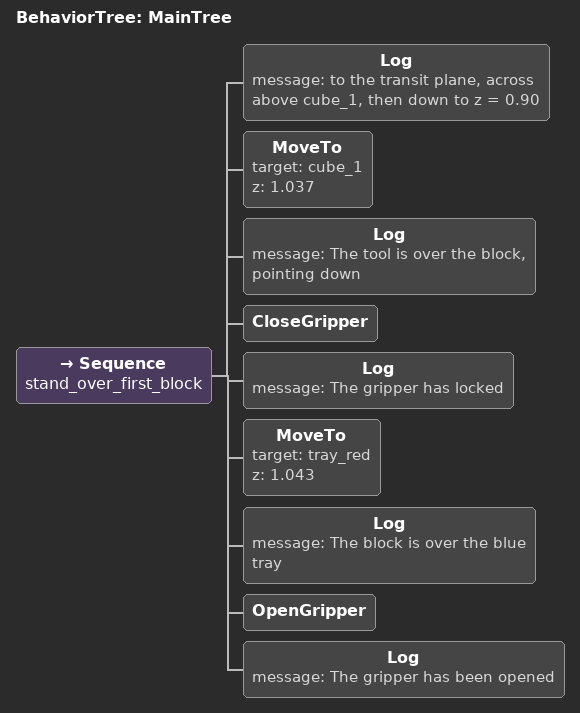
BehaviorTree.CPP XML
<?xml version="1.0"?>
<root BTCPP_format="4" main_tree_to_execute="MainTree">

  <BehaviorTree ID="MainTree">
    <Sequence name="stand_over_first_block">
      <Log message="to the transit plane, across above cube_1, then down to z = 0.90"/>
      <MoveTo target="cube_1" z="1.037"/>
      <Log message="The tool is over the block, pointing down"/>
      <CloseGripper/>
      <Log message="The gripper has locked"/>
      <MoveTo target="tray_red" z="1.043"/>
      <Log message="The block is over the blue tray"/>
      <OpenGripper/>
      <Log message="The gripper has been opened"/>
    </Sequence>
  </BehaviorTree>

</root>
